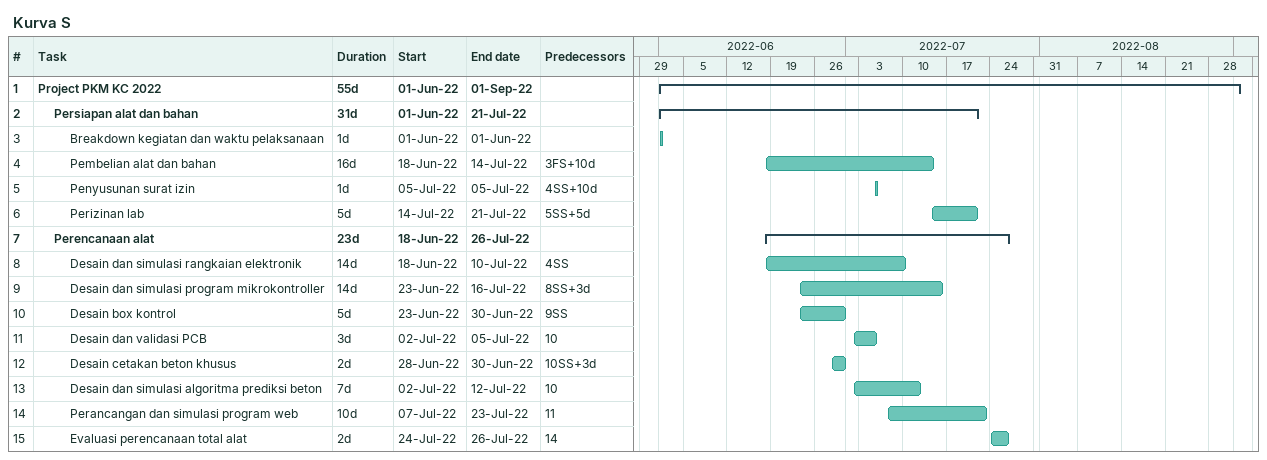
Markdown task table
Kurva S

| ID | Level | Task | Duration | Start | Finish | Predecessors |
|---|---|---|---|---|---|---|
| 1 | 1 | **Project PKM KC 2022** | 55d | 2022-06-01 | 2022-09-01 |  |
| 2 | 2 | **Persiapan alat dan bahan** | 31d | 2022-06-01 | 2022-07-21 |  |
| 3 | 3 | Breakdown kegiatan dan waktu pelaksanaan | 1d | 2022-06-01 | 2022-06-01 |  |
| 4 | 3 | Pembelian alat dan bahan | 16d | 2022-06-18 | 2022-07-14 | 3FS+10d |
| 5 | 3 | Penyusunan surat izin | 1d | 2022-07-05 | 2022-07-05 | 4SS+10d |
| 6 | 3 | Perizinan lab | 5d | 2022-07-14 | 2022-07-21 | 5SS+5d |
| 7 | 2 | **Perencanaan alat** | 23d | 2022-06-18 | 2022-07-26 |  |
| 8 | 3 | Desain dan simulasi rangkaian elektronik | 14d | 2022-06-18 | 2022-07-10 | 4SS |
| 9 | 3 | Desain dan simulasi program mikrokontroller | 14d | 2022-06-23 | 2022-07-16 | 8SS+3d |
| 10 | 3 | Desain box kontrol | 5d | 2022-06-23 | 2022-06-30 | 9SS |
| 11 | 3 | Desain dan validasi PCB | 3d | 2022-07-02 | 2022-07-05 | 10 |
| 12 | 3 | Desain cetakan beton khusus | 2d | 2022-06-28 | 2022-06-30 | 10SS+3d |
| 13 | 3 | Desain dan simulasi algoritma prediksi beton | 7d | 2022-07-02 | 2022-07-12 | 10 |
| 14 | 3 | Perancangan dan simulasi program web | 10d | 2022-07-07 | 2022-07-23 | 11 |
| 15 | 3 | Evaluasi perencanaan total alat | 2d | 2022-07-24 | 2022-07-26 | 14 |
